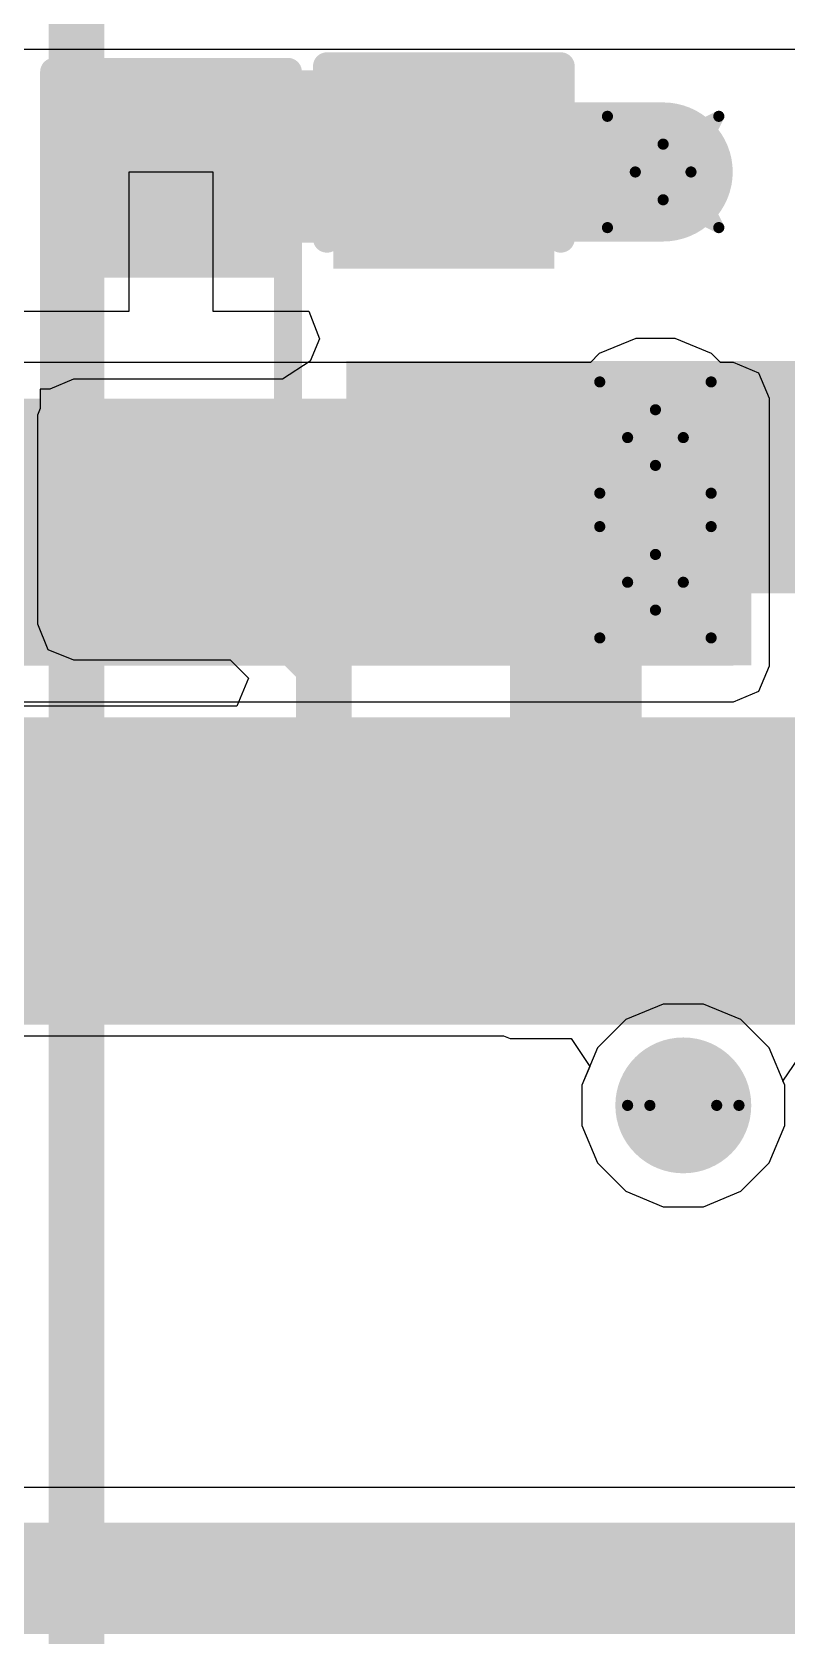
# Model space of a CAD drawing. Header units: millimetres. Extents: x -41 to 155, y -111 to 87.
# Drawn here: x -0.2 to 3.24, y -31.23 to -23.9 of the extents above; entities that cross this region are included whole.
import ezdxf

# ---------------------------------------------------------------- set-up
doc = ezdxf.new("R2010")
doc.units = ezdxf.units.MM
for name, color, linetype in [('BottomLayer', 5, 'Continuous'), ('BottomOverlay', 54, 'Continuous'), ('BottomPaste', 16, 'Continuous'), ('BottomSolder', 6, 'Continuous'), ('DrillDrawing', 1, 'Continuous'), ('Mechanical1', 6, 'Continuous'), ('Mechanical2', 216, 'Continuous'), ('PadHoleLayer', 156, 'Continuous'), ('TopLayer', 1, 'Continuous'), ('TopSolder', 216, 'Continuous'), ('ViaHoleLayer', 16, 'Continuous')]:
    doc.layers.add(name, color=color, linetype=linetype)

# ---------------------------------------------------------------- blocks, each defined once
blk = doc.blocks.new('C___0603_B_15')
at = {"layer": 'BottomLayer'}
for points in [[(-1.143, -0.4445), (-1.143, 0.4445), (-0.3809999999999999, 0.4445), (-0.3809999999999999, -0.4445)], [(0.3809999999999999, -0.4445), (0.3809999999999999, 0.4445), (1.143, 0.4445), (1.143, -0.4445)]]:
    blk.add_hatch(color=5, dxfattribs=at).paths.add_polyline_path(points)
at = {"layer": 'BottomPaste'}
for points in [[(-1.143, -0.4445), (-1.143, 0.4445), (-0.3809999999999999, 0.4445), (-0.3809999999999999, -0.4445)], [(0.3809999999999999, -0.4445), (0.3809999999999999, 0.4445), (1.143, 0.4445), (1.143, -0.4445)]]:
    blk.add_hatch(color=16, dxfattribs=at).paths.add_polyline_path(points)
at = {"layer": 'BottomSolder'}
for points in [[(-1.20299988, -0.50449988), (-1.20299988, 0.50449988), (-0.3210001199999999, 0.50449988), (-0.3210001199999999, -0.50449988)], [(0.3210001199999999, -0.50449988), (0.3210001199999999, 0.50449988), (1.20299988, 0.50449988), (1.20299988, -0.50449988)]]:
    blk.add_hatch(color=6, dxfattribs=at).paths.add_polyline_path(points)
at = {"layer": 'BottomOverlay', "const_width": 0.127}
for points in [[(-0.45720254, 0.5334), (-1.2446, 0.5333974599999999)], [(-1.2446, 0.5333974599999999), (-1.24459746, -0.5334)], [(1.24459746, 0.5334), (0.4571999999999999, 0.5333974599999999)], [(1.24459746, 0.5334), (1.2446, -0.5333974599999999)], [(-0.4571999999999999, -0.5333974599999999), (-1.24459746, -0.5334)], [(1.2446, -0.5333974599999999), (0.45720254, -0.5334)]]:
    blk.add_lwpolyline(points, dxfattribs=at)
at = {"layer": 'BottomOverlay', "const_width": 0.0635}
for points in [[(-1.27635, 0.5333974599999999, 1), (-1.21285, 0.5333974599999999, 1)], [(-1.27635, 0.5333974599999999, 1), (-1.21285, 0.5333974599999999, 1)], [(-0.4889525399999999, 0.5334, 1), (-0.42545254, 0.5334, 1)], [(0.42545, 0.5333974599999999, 1), (0.4889499999999999, 0.5333974599999999, 1)], [(1.21284746, 0.5334, 1), (1.27634746, 0.5334, 1)], [(1.21284746, 0.5334, 1), (1.27634746, 0.5334, 1)], [(-1.27634746, -0.5334, 1), (-1.21284746, -0.5334, 1)], [(-1.27634746, -0.5334, 1), (-1.21284746, -0.5334, 1)], [(-0.4889499999999999, -0.5333974599999999, 1), (-0.42545, -0.5333974599999999, 1)], [(0.42545254, -0.5334, 1), (0.4889525399999999, -0.5334, 1)], [(1.21285, -0.5333974599999999, 1), (1.27635, -0.5333974599999999, 1)], [(1.21285, -0.5333974599999999, 1), (1.27635, -0.5333974599999999, 1)]]:
    blk.add_lwpolyline(points, format="xyb", close=True, dxfattribs=at)
blk = doc.blocks.new('R___0603_B_60')
at = {"layer": 'BottomLayer'}
for points in [[(-1.14299746, -0.4445025400000001), (-1.14299746, 0.44449746), (-0.3809974600000001, 0.44449746), (-0.3809974599999999, -0.4445025399999999)], [(0.3809974600000001, -0.44449746), (0.3809974599999999, 0.4445025399999999), (1.14299746, 0.4445025400000001), (1.14299746, -0.44449746)]]:
    blk.add_hatch(color=5, dxfattribs=at).paths.add_polyline_path(points)
at = {"layer": 'BottomPaste'}
for points in [[(-1.14299746, -0.4445025400000001), (-1.14299746, 0.44449746), (-0.3809974600000001, 0.44449746), (-0.3809974599999999, -0.4445025399999999)], [(0.3809974600000001, -0.44449746), (0.3809974599999999, 0.4445025399999999), (1.14299746, 0.4445025400000001), (1.14299746, -0.44449746)]]:
    blk.add_hatch(color=16, dxfattribs=at).paths.add_polyline_path(points)
at = {"layer": 'BottomSolder'}
for points in [[(-1.24459746, -0.5461025400000001), (-1.24459746, 0.5460974599999998), (-0.2793974600000001, 0.54609746), (-0.2793974599999999, -0.5461025399999999)], [(0.2793974600000001, -0.54609746), (0.2793974599999999, 0.5461025399999999), (1.24459746, 0.5461025400000001), (1.24459746, -0.5460974599999998)]]:
    blk.add_hatch(color=6, dxfattribs=at).paths.add_polyline_path(points)
at = {"layer": 'BottomOverlay', "const_width": 0.127}
for points in [[(-1.21920254, -0.53339492), (-1.21919492, 0.5333974599999999)], [(1.21920254, 0.53339492), (-1.21919492, 0.5333974599999999)], [(1.21919492, -0.5333974599999999), (1.21920254, 0.53339492)], [(1.21919492, -0.5333974599999999), (-1.21920254, -0.53339492)]]:
    blk.add_lwpolyline(points, dxfattribs=at)
at = {"layer": 'BottomOverlay', "const_width": 0.0635}
for points in [[(-1.25094492, 0.5333974599999999, 1), (-1.18744492, 0.5333974599999999, 1)], [(-1.25094492, 0.5333974599999999, 1), (-1.18744492, 0.5333974599999999, 1)], [(1.18745254, 0.53339492, 1), (1.25095254, 0.53339492, 1)], [(1.18745254, 0.53339492, 1), (1.25095254, 0.53339492, 1)], [(-1.25095254, -0.53339492, 1), (-1.18745254, -0.53339492, 1)], [(-1.25095254, -0.53339492, 1), (-1.18745254, -0.53339492, 1)], [(1.18744492, -0.5333974599999999, 1), (1.25094492, -0.5333974599999999, 1)], [(1.18744492, -0.5333974599999999, 1), (1.25094492, -0.5333974599999999, 1)]]:
    blk.add_lwpolyline(points, format="xyb", close=True, dxfattribs=at)
blk = doc.blocks.new('TYPE_C_31_M_12__B_94')
at = {"layer": 'BottomLayer'}
for points in [[(-0.2999994, 0.6000000699999999), (0.2999994, 0.6000000699999999), (0.2999994, -0.6000000699999999), (-0.2999994, -0.6000000699999999)], [(0.4999863, 0.60001023), (1.0999851, 0.60001023), (1.0999851, -0.59998991), (0.4999863, -0.59998991)], [(1.30000756, 0.59999753), (1.60000696, 0.59999753), (1.60000696, -0.60000261), (1.30000756, -0.60000261)], [(1.80000148, 0.60000769), (2.10000088, 0.60000769), (2.10000088, -0.59999245), (1.80000148, -0.59999245)], [(2.2999954, 0.6000000699999999), (2.5999948, 0.6000000699999999), (2.5999948, -0.6000000699999999), (2.2999954, -0.6000000699999999)], [(2.79999186, 0.59999753), (3.09999126, 0.59999753), (3.09999126, -0.60000261), (2.79999186, -0.60000261)]]:
    blk.add_hatch(color=5, dxfattribs=at).paths.add_polyline_path(points)
at = {"layer": 'BottomPaste'}
for points in [[(-0.2999994, 0.6000000699999999), (0.2999994, 0.6000000699999999), (0.2999994, -0.6000000699999999), (-0.2999994, -0.6000000699999999)], [(0.4999863, 0.60001023), (1.0999851, 0.60001023), (1.0999851, -0.59998991), (0.4999863, -0.59998991)], [(1.30000756, 0.59999753), (1.60000696, 0.59999753), (1.60000696, -0.60000261), (1.30000756, -0.60000261)], [(1.80000148, 0.60000769), (2.10000088, 0.60000769), (2.10000088, -0.59999245), (1.80000148, -0.59999245)], [(2.2999954, 0.6000000699999999), (2.5999948, 0.6000000699999999), (2.5999948, -0.6000000699999999), (2.2999954, -0.6000000699999999)], [(2.79999186, 0.59999753), (3.09999126, 0.59999753), (3.09999126, -0.60000261), (2.79999186, -0.60000261)]]:
    blk.add_hatch(color=16, dxfattribs=at).paths.add_polyline_path(points)
at = {"layer": 'BottomSolder'}
h = blk.add_hatch(color=6, dxfattribs=at)
edge = h.paths.add_edge_path()
edge.add_arc((0.30999938, 1.06999532), 0.1016, 0, 360)
for points in [[(-0.4015993999999999, 0.7016000699999999), (0.4015993999999999, 0.7016000699999999), (0.4015993999999999, -0.7016000699999999), (-0.4015993999999999, -0.7016000699999999)], [(0.3983863, 0.70161023), (1.2015851, 0.70161023), (1.2015851, -0.70158991), (0.3983863, -0.70158991)], [(1.19840756, 0.7015975299999999), (1.70160696, 0.7015975299999999), (1.70160696, -0.70160261), (1.19840756, -0.70160261)], [(1.69840148, 0.70160769), (2.20160088, 0.70160769), (2.20160088, -0.7015924499999999), (1.69840148, -0.7015924499999999)], [(2.1983954, 0.7016000699999999), (2.7015948, 0.7016000699999999), (2.7015948, -0.7016000699999999), (2.1983954, -0.7016000699999999)], [(2.69839186, 0.7015975299999999), (3.201591259999999, 0.7015975299999999), (3.201591259999999, -0.70160261), (2.69839186, -0.70160261)], [(3.70159534, -0.7016000699999999), (3.19839594, -0.7016000699999999), (3.19839594, 0.7016000699999999), (3.70159534, 0.7016000699999999)]]:
    blk.add_hatch(color=6, dxfattribs=at).paths.add_polyline_path(points)
at = {"layer": 'PadHoleLayer'}
h = blk.add_hatch(color=156, dxfattribs=at)
edge = h.paths.add_edge_path()
edge.add_arc((0.30999938, 1.06999532), 0.30999938, 0, 360)
at = {"layer": 'TopSolder'}
h = blk.add_hatch(color=216, dxfattribs=at)
edge = h.paths.add_edge_path()
edge.add_arc((0.30999938, 1.06999532), 0.1016, 0, 360)

msp = doc.modelspace()

# ---------------------------------------------------------------- hatches: boundary and pattern name
at = {"layer": 'BottomLayer'}
for points in [[(-0.01270254, -24.86660254), (2.12089746, -24.86660254), (2.12089746, -24.07920254), (-0.01270254, -24.07920254)], [(1.2319, -26.4668), (4.03913848, -26.4668), (4.03913848, -25.40644652), (1.2319, -25.40644652)], [(1.580134, -26.79529312), (3.07859684, -26.79529312), (3.07859684, -25.58754344), (1.580134, -25.58754344)], [(-0.01269746, -26.60564402), (0.9389491, -26.60564402), (0.9389491, -25.65399746), (-0.01269746, -25.65399746)], [(1.2319, -26.4668), (4.3530012, -26.4668), (4.3530012, -25.6286), (1.2319, -25.6286)], [(1.97861428, -28.33361618), (2.57861308, -28.33361618), (2.57861308, -25.65400254), (1.97861428, -25.65400254)], [(2.77859998, -28.33360602), (4.69856566, -28.33360602), (4.69856566, -27.13360334), (2.77859998, -27.13360334)]]:
    msp.add_hatch(color=5, dxfattribs=at).paths.add_polyline_path(points)
h = msp.add_hatch(color=5, dxfattribs=at)
edge = h.paths.add_edge_path()
edge.add_arc((2.67662406, -24.54336468), 0.2999994, 0, 360)
h = msp.add_hatch(color=5, dxfattribs=at)
edge = h.paths.add_edge_path()
edge.add_arc((2.6416, -25.7556), 0.2999994, 0, 360)
h = msp.add_hatch(color=5, dxfattribs=at)
edge = h.paths.add_edge_path()
edge.add_arc((2.6416, -26.416), 0.2999994, 0, 360)
at = {"layer": 'TopLayer'}
h = msp.add_hatch(color=1, dxfattribs=at)
edge = h.paths.add_edge_path()
edge.add_arc((2.67662406, -24.54336468), 0.2999994, 0, 360)
h = msp.add_hatch(color=1, dxfattribs=at)
edge = h.paths.add_edge_path()
edge.add_arc((2.6416, -25.7556), 0.2999994, 0, 360)
msp.add_hatch(color=1, dxfattribs=at).paths.add_polyline_path([(-4.444999999999999, -26.797), (2.9972, -26.797), (2.9972, -25.5778), (-4.444999999999999, -25.5778)])
h = msp.add_hatch(color=1, dxfattribs=at)
edge = h.paths.add_edge_path()
edge.add_arc((2.6416, -26.416), 0.2999994, 0, 360)
at = {"layer": 'ViaHoleLayer'}
h = msp.add_hatch(color=16, dxfattribs=at)
edge = h.paths.add_edge_path()
edge.add_arc((2.67662406, -24.54336468), 0.1499997, 0, 360)
h = msp.add_hatch(color=16, dxfattribs=at)
edge = h.paths.add_edge_path()
edge.add_arc((2.6416, -25.7556), 0.1499997, 0, 360)
h = msp.add_hatch(color=16, dxfattribs=at)
edge = h.paths.add_edge_path()
edge.add_arc((2.6416, -26.416), 0.1499997, 0, 360)

# ---------------------------------------------------------------- linework, layer by layer
at = {"layer": 'BottomLayer'}
for p, q in [((0.24129746, -25.17836468), (0.24129746, -24.54336468)), ((0.24129746, -24.54336468), (0.62229746, -24.54336468)), ((0.62229746, -24.54336468), (0.62229746, -25.17836468)), ((-0.2667, -25.17836722), (-0.18227294, -25.17836468)), ((-0.18227294, -25.17836468), (0.24129746, -25.17836468)), ((0.62229746, -25.17836468), (1.06075988, -25.17836468)), ((1.06075988, -25.17836468), (1.1088116, -25.30536468)), ((1.1088116, -25.30536468), (1.06694224, -25.40644144)), ((1.06694224, -25.40644144), (0.9399396999999998, -25.48944864)), ((-0.12114022, -25.5339596), (-0.16509746, -25.5339596)), ((-0.16509746, -25.5339596), (-0.16509746, -25.62368002)), ((-0.01269746, -25.4890397), (-0.12114022, -25.5339596)), ((0.93895164, -25.4890397), (-0.01269746, -25.4890397)), ((0.9399396999999998, -25.48944864), (0.93895164, -25.4890397)), ((-0.16509746, -25.62368002), (-0.17765522, -25.65399746)), ((-0.17765522, -25.65399746), (-0.17765522, -26.60564402)), ((-0.17765522, -26.60564402), (-0.12933934, -26.7222859)), ((-0.12933934, -26.7222859), (-0.01269746, -26.77060178)), ((-0.01269746, -26.77060178), (0.70103238, -26.77060178)), ((0.70103238, -26.77060178), (0.78463648, -26.85420588)), ((0.78463648, -26.85420588), (0.73203054, -26.98120588)), ((-0.17379188, -26.98120588), (-0.5690031799999999, -26.98120588)), ((0.43100752, -26.98120334), (-0.17379188, -26.98120334)), ((-0.17379188, -26.98120334), (-0.17379188, -26.98120588)), ((0.43100752, -26.98120588), (0.43100752, -26.98120334)), ((0.73203054, -26.98120588), (0.43100752, -26.98120588)), ((-0.67379596, -28.48600348), (-0.06899656, -28.48600348)), ((-0.06899656, -28.48600348), (-0.06899656, -28.48600094)), ((-0.06899656, -28.48600094), (0.32620458, -28.48600094)), ((0.32620458, -28.48600094), (0.32620458, -28.48600348)), ((0.32620458, -28.48600348), (0.8261985, -28.48600348)), ((0.8261985, -28.48600348), (0.8261985, -28.4860111)), ((0.8261985, -28.4860111), (1.4309979, -28.4860111)), ((1.4309979, -28.4860111), (1.4309979, -28.48600094)), ((1.4309979, -28.48600094), (1.82621428, -28.48600094)), ((1.82621428, -28.48600094), (1.82621428, -28.48601364)), ((1.82621428, -28.48601364), (1.94829176, -28.48601364)), ((1.94829176, -28.48601364), (1.97861428, -28.49857394)), ((1.97861428, -28.49857394), (2.25698304, -28.49857394)), ((2.25698304, -28.49857394), (2.3418419, -28.62557648)), ((3.22336922, -28.69320144), (3.29392788, -28.58760348)), ((2.3418419, -28.62557648), (2.30620062, -28.71162406)), ((3.23099938, -28.71162406), (3.22336922, -28.69320144)), ((2.30620062, -28.71162406), (2.30620062, -28.89557594)), ((3.23099938, -28.89557594), (3.23099938, -28.71162406)), ((2.30620062, -28.89557594), (2.37659672, -29.06552988)), ((3.16060328, -29.06552988), (3.23099938, -28.89557594)), ((2.37659672, -29.06552988), (2.50667012, -29.19560328)), ((3.03052988, -29.19560328), (3.16060328, -29.06552988)), ((2.50667012, -29.19560328), (2.67662406, -29.26599938)), ((2.86057594, -29.26599938), (3.03052988, -29.19560328)), ((2.67662406, -29.26599938), (2.86057594, -29.26599938))]:
    msp.add_line(p, q, dxfattribs=at)
for points, const_width in [([(1.6764, -24.54336214), (2.67662152, -24.54336214)], 0.635), ([(2.67662152, -24.54336214), (2.67662406, -24.54336468)], 0.3809999999999999), ([(0.43180254, -26.03499746), (0.49530254, -26.03499746)], 0.254), ([(0.49530254, -26.03499746), (0.74930254, -26.28899746)], 0.254), ([(0.74930254, -26.41599746), (0.74930254, -26.28899746)], 0.254), ([(0.74930254, -26.41599746), (1.1285982, -26.79529312)], 0.254), ([(1.1285982, -27.7336123), (1.1285982, -26.79529312)], 0.254)]:
    msp.add_lwpolyline(points, dxfattribs=dict(at, const_width=const_width))
for points, const_width in [([(1.51765, -24.54336214, 1), (1.83515, -24.54336214, 1)], 0.3175), ([(2.51787152, -24.54336214, 1), (2.83537152, -24.54336214, 1)], 0.3175), ([(2.58137152, -24.54336214, 1), (2.77187152, -24.54336214, 1)], 0.1905), ([(2.58137406, -24.54336468, 1), (2.77187406, -24.54336468, 1)], 0.1905), ([(0.36830254, -26.03499746, 1), (0.49530254, -26.03499746, 1)], 0.127), ([(0.43180254, -26.03499746, 1), (0.55880254, -26.03499746, 1)], 0.127), ([(0.43180254, -26.03499746, 1), (0.55880254, -26.03499746, 1)], 0.127), ([(0.68580254, -26.28899746, 1), (0.8128025399999999, -26.28899746, 1)], 0.127), ([(0.68580254, -26.28899746, 1), (0.8128025399999999, -26.28899746, 1)], 0.127), ([(0.68580254, -26.41599746, 1), (0.8128025399999999, -26.41599746, 1)], 0.127), ([(0.68580254, -26.41599746, 1), (0.8128025399999999, -26.41599746, 1)], 0.127), ([(1.0650982, -26.79529312, 1), (1.1920982, -26.79529312, 1)], 0.127), ([(1.0650982, -26.79529312, 1), (1.1920982, -26.79529312, 1)], 0.127), ([(1.0650982, -27.7336123, 1), (1.1920982, -27.7336123, 1)], 0.127)]:
    msp.add_lwpolyline(points, format="xyb", close=True, dxfattribs=dict(at, const_width=const_width))
at = {"layer": 'DrillDrawing', "const_width": 0.0508}
for points in [[(2.42262406, -24.28936468), (2.67662406, -24.41636468)], [(2.42262406, -24.28936468), (2.54962406, -24.54336468)], [(2.67662406, -24.41636468), (2.93062406, -24.28936468)], [(2.80362406, -24.54336468), (2.93062406, -24.28936468)], [(2.42262406, -24.79736468), (2.54962406, -24.54336468)], [(2.80362406, -24.54336468), (2.93062406, -24.79736468)], [(2.42262406, -24.79736468), (2.67662406, -24.67036468)], [(2.67662406, -24.67036468), (2.93062406, -24.79736468)], [(2.3876, -25.5016), (2.6416, -25.6286)], [(2.3876, -25.5016), (2.5146, -25.7556)], [(2.6416, -25.6286), (2.8956, -25.5016)], [(2.7686, -25.7556), (2.8956, -25.5016)], [(2.3876, -26.0096), (2.5146, -25.7556)], [(2.7686, -25.7556), (2.8956, -26.0096)], [(2.3876, -26.0096), (2.6416, -25.8826)], [(2.6416, -25.8826), (2.8956, -26.0096)], [(2.3876, -26.162), (2.6416, -26.289)], [(2.3876, -26.162), (2.5146, -26.416)], [(2.6416, -26.289), (2.8956, -26.162)], [(2.7686, -26.416), (2.8956, -26.162)], [(2.3876, -26.67), (2.5146, -26.416)], [(2.7686, -26.416), (2.8956, -26.67)], [(2.3876, -26.67), (2.6416, -26.543)], [(2.6416, -26.543), (2.8956, -26.67)]]:
    msp.add_lwpolyline(points, dxfattribs=at)
at = {"layer": 'DrillDrawing'}
for points, const_width in [([(2.40992406, -24.28936468, 1), (2.43532406, -24.28936468, 1)], 0.0254), ([(2.40992406, -24.28936468, 1), (2.43532406, -24.28936468, 1)], 0.0254), ([(2.91792406, -24.28936468, 1), (2.94332406, -24.28936468, 1)], 0.0254), ([(2.91792406, -24.28936468, 1), (2.94332406, -24.28936468, 1)], 0.0254), ([(2.66392406, -24.41636468, 1), (2.68932406, -24.41636468, 1)], 0.0254), ([(2.66392406, -24.41636468, 1), (2.68932406, -24.41636468, 1)], 0.0254), ([(2.53692406, -24.54336468, 1), (2.56232406, -24.54336468, 1)], 0.0254), ([(2.53692406, -24.54336468, 1), (2.56232406, -24.54336468, 1)], 0.0254), ([(2.79092406, -24.54336468, 1), (2.81632406, -24.54336468, 1)], 0.0254), ([(2.79092406, -24.54336468, 1), (2.81632406, -24.54336468, 1)], 0.0254), ([(2.66392406, -24.67036468, 1), (2.68932406, -24.67036468, 1)], 0.0254), ([(2.66392406, -24.67036468, 1), (2.68932406, -24.67036468, 1)], 0.0254), ([(2.40992406, -24.79736468, 1), (2.43532406, -24.79736468, 1)], 0.0254), ([(2.40992406, -24.79736468, 1), (2.43532406, -24.79736468, 1)], 0.0254), ([(2.91792406, -24.79736468, 1), (2.94332406, -24.79736468, 1)], 0.0254), ([(2.91792406, -24.79736468, 1), (2.94332406, -24.79736468, 1)], 0.0254), ([(2.3749, -25.5016, 1), (2.4003, -25.5016, 1)], 0.0254), ([(2.3749, -25.5016, 1), (2.4003, -25.5016, 1)], 0.0254), ([(2.8829, -25.5016, 1), (2.9083, -25.5016, 1)], 0.0254), ([(2.8829, -25.5016, 1), (2.9083, -25.5016, 1)], 0.0254), ([(2.6289, -25.6286, 1), (2.6543, -25.6286, 1)], 0.0254), ([(2.6289, -25.6286, 1), (2.6543, -25.6286, 1)], 0.0254), ([(2.5019, -25.7556, 1), (2.5273, -25.7556, 1)], 0.0254), ([(2.5019, -25.7556, 1), (2.5273, -25.7556, 1)], 0.0254), ([(2.7559, -25.7556, 1), (2.7813, -25.7556, 1)], 0.0254), ([(2.7559, -25.7556, 1), (2.7813, -25.7556, 1)], 0.0254), ([(2.6289, -25.8826, 1), (2.6543, -25.8826, 1)], 0.0254), ([(2.6289, -25.8826, 1), (2.6543, -25.8826, 1)], 0.0254), ([(2.3749, -26.0096, 1), (2.4003, -26.0096, 1)], 0.0254), ([(2.3749, -26.0096, 1), (2.4003, -26.0096, 1)], 0.0254), ([(2.8829, -26.0096, 1), (2.9083, -26.0096, 1)], 0.0254), ([(2.8829, -26.0096, 1), (2.9083, -26.0096, 1)], 0.0254), ([(2.3749, -26.162, 1), (2.4003, -26.162, 1)], 0.0254), ([(2.3749, -26.162, 1), (2.4003, -26.162, 1)], 0.0254), ([(2.8829, -26.162, 1), (2.9083, -26.162, 1)], 0.0254), ([(2.8829, -26.162, 1), (2.9083, -26.162, 1)], 0.0254), ([(2.6289, -26.289, 1), (2.6543, -26.289, 1)], 0.0254), ([(2.6289, -26.289, 1), (2.6543, -26.289, 1)], 0.0254), ([(2.5019, -26.416, 1), (2.5273, -26.416, 1)], 0.0254), ([(2.5019, -26.416, 1), (2.5273, -26.416, 1)], 0.0254), ([(2.7559, -26.416, 1), (2.7813, -26.416, 1)], 0.0254), ([(2.7559, -26.416, 1), (2.7813, -26.416, 1)], 0.0254), ([(2.6289, -26.543, 1), (2.6543, -26.543, 1)], 0.0254), ([(2.6289, -26.543, 1), (2.6543, -26.543, 1)], 0.0254), ([(2.3749, -26.67, 1), (2.4003, -26.67, 1)], 0.0254), ([(2.3749, -26.67, 1), (2.4003, -26.67, 1)], 0.0254), ([(2.8829, -26.67, 1), (2.9083, -26.67, 1)], 0.0254), ([(2.8829, -26.67, 1), (2.9083, -26.67, 1)], 0.0254), ([(3.0226, -28.8036, 1), (2.5146, -28.8036, 1)], 0.0508), ([(2.921, -28.8036, 1), (2.6162, -28.8036, 1)], 0.0508), ([(2.5019, -28.8036, 1), (2.5273, -28.8036, 1)], 0.0254), ([(2.603499999999999, -28.8036, 1), (2.6289, -28.8036, 1)], 0.0254), ([(2.9083, -28.8036, 1), (2.9337, -28.8036, 1)], 0.0254), ([(3.0099, -28.8036, 1), (3.0353, -28.8036, 1)], 0.0254)]:
    msp.add_lwpolyline(points, format="xyb", close=True, dxfattribs=dict(at, const_width=const_width))
at = {"layer": 'Mechanical1', "const_width": 0.254}
msp.add_lwpolyline([(0, -38.0238), (0, 38.0000002)], dxfattribs=at)
msp.add_lwpolyline([(-26.73261862, 19.82835506, -3.064050539179198), (-27.01640773999999, -19.42715952)], format="xyb", dxfattribs=at)
at = {"layer": 'Mechanical2', "const_width": 0.254}
msp.add_lwpolyline([(-27.77328456, 19.43499542, -3.216015777354795), (-28.0670254, -19.00832622)], format="xyb", dxfattribs=at)
at = {"layer": 'TopLayer'}
for p, q in [((-3.2294576, -23.98329976), (15.85308996, -23.98329976)), ((2.55161288, -25.3032006), (2.38533686, -25.37207524)), ((2.731587119999999, -25.3032006), (2.55161288, -25.3032006)), ((2.89786314, -25.37207524), (2.731587119999999, -25.3032006)), ((2.38533686, -25.37207524), (2.34456986, -25.41284224)), ((2.93863014, -25.41284224), (2.89786314, -25.37207524)), ((2.34456986, -25.41284224), (-4.444999999999999, -25.41284224)), ((2.9972, -25.41284224), (2.93863014, -25.41284224)), ((3.11384188, -25.46115812), (2.9972, -25.41284224)), ((3.16215776, -25.5778), (3.11384188, -25.46115812)), ((3.16215776, -26.797), (3.16215776, -25.5778)), ((3.11384188, -26.91364188), (3.16215776, -26.797)), ((2.9972, -26.96195776), (3.11384188, -26.91364188)), ((-2.90267898, -26.96195776), (2.9972, -26.96195776)), ((2.67662406, -28.34120062), (2.50667012, -28.41159672)), ((2.86057594, -28.34120062), (2.67662406, -28.34120062)), ((3.03052988, -28.41159672), (2.86057594, -28.34120062)), ((2.50667012, -28.41159672), (2.37659672, -28.54167012)), ((3.16060328, -28.54167012), (3.03052988, -28.41159672)), ((2.37659672, -28.54167012), (2.30620062, -28.71162406)), ((3.23099938, -28.71162406), (3.16060328, -28.54167012)), ((2.30620062, -28.71162406), (2.30620062, -28.89557594)), ((3.23099938, -28.89557594), (3.23099938, -28.71162406)), ((2.30620062, -28.89557594), (2.37659672, -29.06552988)), ((3.16060328, -29.06552988), (3.23099938, -28.89557594)), ((2.37659672, -29.06552988), (2.50667012, -29.19560328)), ((3.03052988, -29.19560328), (3.16060328, -29.06552988)), ((2.50667012, -29.19560328), (2.67662406, -29.26599938)), ((2.86057594, -29.26599938), (3.03052988, -29.19560328)), ((2.67662406, -29.26599938), (2.86057594, -29.26599938)), ((8.345896439999999, -30.5482371), (-3.240496439999999, -30.5482371))]:
    msp.add_line(p, q, dxfattribs=at)
at = {"layer": 'TopLayer', "const_width": 0.508}
msp.add_lwpolyline([(-3.240496439999999, -30.9626), (8.345896439999999, -30.9626)], dxfattribs=at)

# ---------------------------------------------------------------- block references
for name, p, rotation in [('C___0603_B_15', (1.6764, -25.30536214), 90), ('R___0603_B_60', (0.4318, -25.30536214), 270), ('TYPE_C_31_M_12__B_94', (3.07859938, -27.73360468), 180)]:
    msp.add_blockref(name, p, dxfattribs=dict(rotation=rotation))

doc.saveas('drawing.dxf')
